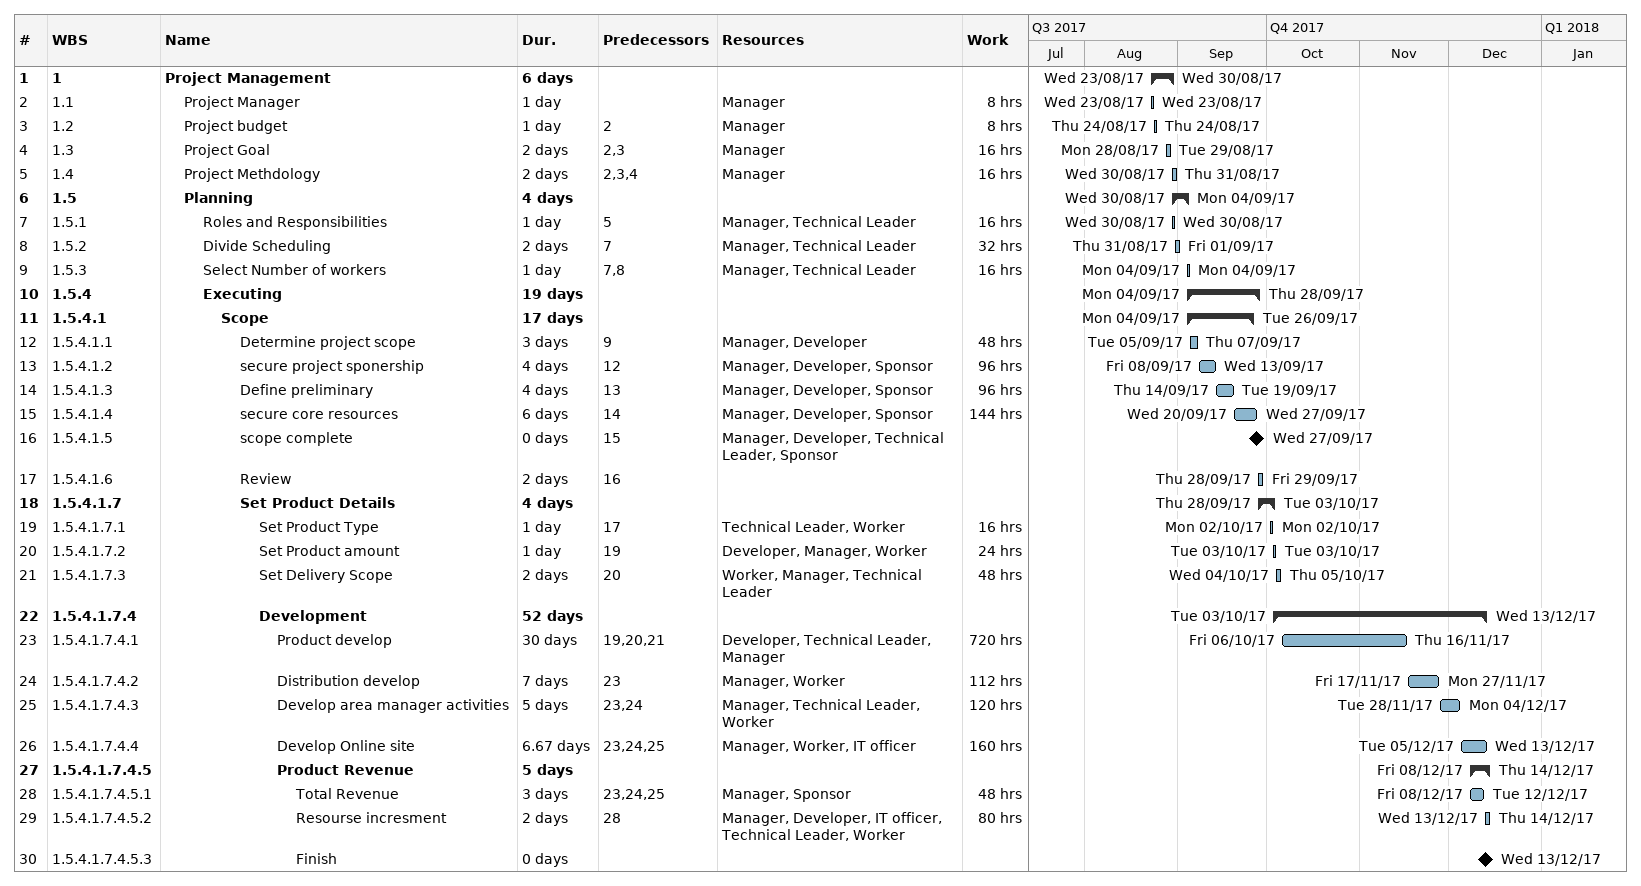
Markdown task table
| ID | WBS | Task | Duration | Start | Finish | Predecessors | Resources | Work (h) |
|---|---|---|---|---|---|---|---|---|
| 1 | 1 | **Project Management** | 6d | 2017-08-23 | 2017-08-30 |  |  |  |
| 2 | 1.1 | Project Manager | 1d | 2017-08-23 | 2017-08-23 |  | Manager | 8 |
| 3 | 1.2 | Project budget | 1d | 2017-08-24 | 2017-08-24 | 2 | Manager | 8 |
| 4 | 1.3 | Project Goal | 2d | 2017-08-28 | 2017-08-29 | 2, 3 | Manager | 16 |
| 5 | 1.4 | Project Methdology | 2d | 2017-08-30 | 2017-08-31 | 2, 3, 4 | Manager | 16 |
| 6 | 1.5 | **Planning** | 4d | 2017-08-30 | 2017-09-04 |  |  |  |
| 7 | 1.5.1 | Roles and Responsibilities | 1d | 2017-08-30 | 2017-08-30 | 5 | Manager, Technical Leader | 16 |
| 8 | 1.5.2 | Divide Scheduling | 2d | 2017-08-31 | 2017-09-01 | 7 | Manager, Technical Leader | 32 |
| 9 | 1.5.3 | Select Number of workers | 1d | 2017-09-04 | 2017-09-04 | 7, 8 | Manager, Technical Leader | 16 |
| 10 | 1.5.4 | **Executing** | 19d | 2017-09-04 | 2017-09-28 |  |  |  |
| 11 | 1.5.4.1 | **Scope** | 17d | 2017-09-04 | 2017-09-26 |  |  |  |
| 12 | 1.5.4.1.1 | Determine project scope | 3d | 2017-09-05 | 2017-09-07 | 9 | Manager, Developer | 48 |
| 13 | 1.5.4.1.2 | secure project sponership | 4d | 2017-09-08 | 2017-09-13 | 12 | Manager, Developer, Sponsor | 96 |
| 14 | 1.5.4.1.3 | Define preliminary | 4d | 2017-09-14 | 2017-09-19 | 13 | Manager, Developer, Sponsor | 96 |
| 15 | 1.5.4.1.4 | secure core resources | 6d | 2017-09-20 | 2017-09-27 | 14 | Manager, Developer, Sponsor | 144 |
| 16 | 1.5.4.1.5 | scope complete | 0d | 2017-09-27 | 2017-09-27 | 15 | Manager, Developer, Technical Leader, Sponsor |  |
| 17 | 1.5.4.1.6 | Review | 2d | 2017-09-28 | 2017-09-29 | 16 |  |  |
| 18 | 1.5.4.1.7 | **Set Product Details** | 4d | 2017-09-28 | 2017-10-03 |  |  |  |
| 19 | 1.5.4.1.7.1 | Set Product Type | 1d | 2017-10-02 | 2017-10-02 | 17 | Technical Leader, Worker | 16 |
| 20 | 1.5.4.1.7.2 | Set Product amount | 1d | 2017-10-03 | 2017-10-03 | 19 | Developer, Manager, Worker | 24 |
| 21 | 1.5.4.1.7.3 | Set Delivery Scope | 2d | 2017-10-04 | 2017-10-05 | 20 | Worker, Manager, Technical Leader | 48 |
| 22 | 1.5.4.1.7.4 | **Development** | 52d | 2017-10-03 | 2017-12-13 |  |  |  |
| 23 | 1.5.4.1.7.4.1 | Product develop | 30d | 2017-10-06 | 2017-11-16 | 19, 20, 21 | Developer, Technical Leader, Manager | 720 |
| 24 | 1.5.4.1.7.4.2 | Distribution develop | 7d | 2017-11-17 | 2017-11-27 | 23 | Manager, Worker | 112 |
| 25 | 1.5.4.1.7.4.3 | Develop area manager activities | 5d | 2017-11-28 | 2017-12-04 | 23, 24 | Manager, Technical Leader, Worker | 120 |
| 26 | 1.5.4.1.7.4.4 | Develop Online site | 6.67d | 2017-12-05 | 2017-12-13 | 23, 24, 25 | Manager, Worker, IT officer | 160 |
| 27 | 1.5.4.1.7.4.5 | **Product Revenue** | 5d | 2017-12-08 | 2017-12-14 |  |  |  |
| 28 | 1.5.4.1.7.4.5.1 | Total Revenue | 3d | 2017-12-08 | 2017-12-12 | 23, 24, 25 | Manager, Sponsor | 48 |
| 29 | 1.5.4.1.7.4.5.2 | Resourse incresment | 2d | 2017-12-13 | 2017-12-14 | 28 | Manager, Developer, IT officer, Technical Leader, Worker | 80 |
| 30 | 1.5.4.1.7.4.5.3 | Finish | 0d | 2017-12-13 | 2017-12-13 |  |  |  |
